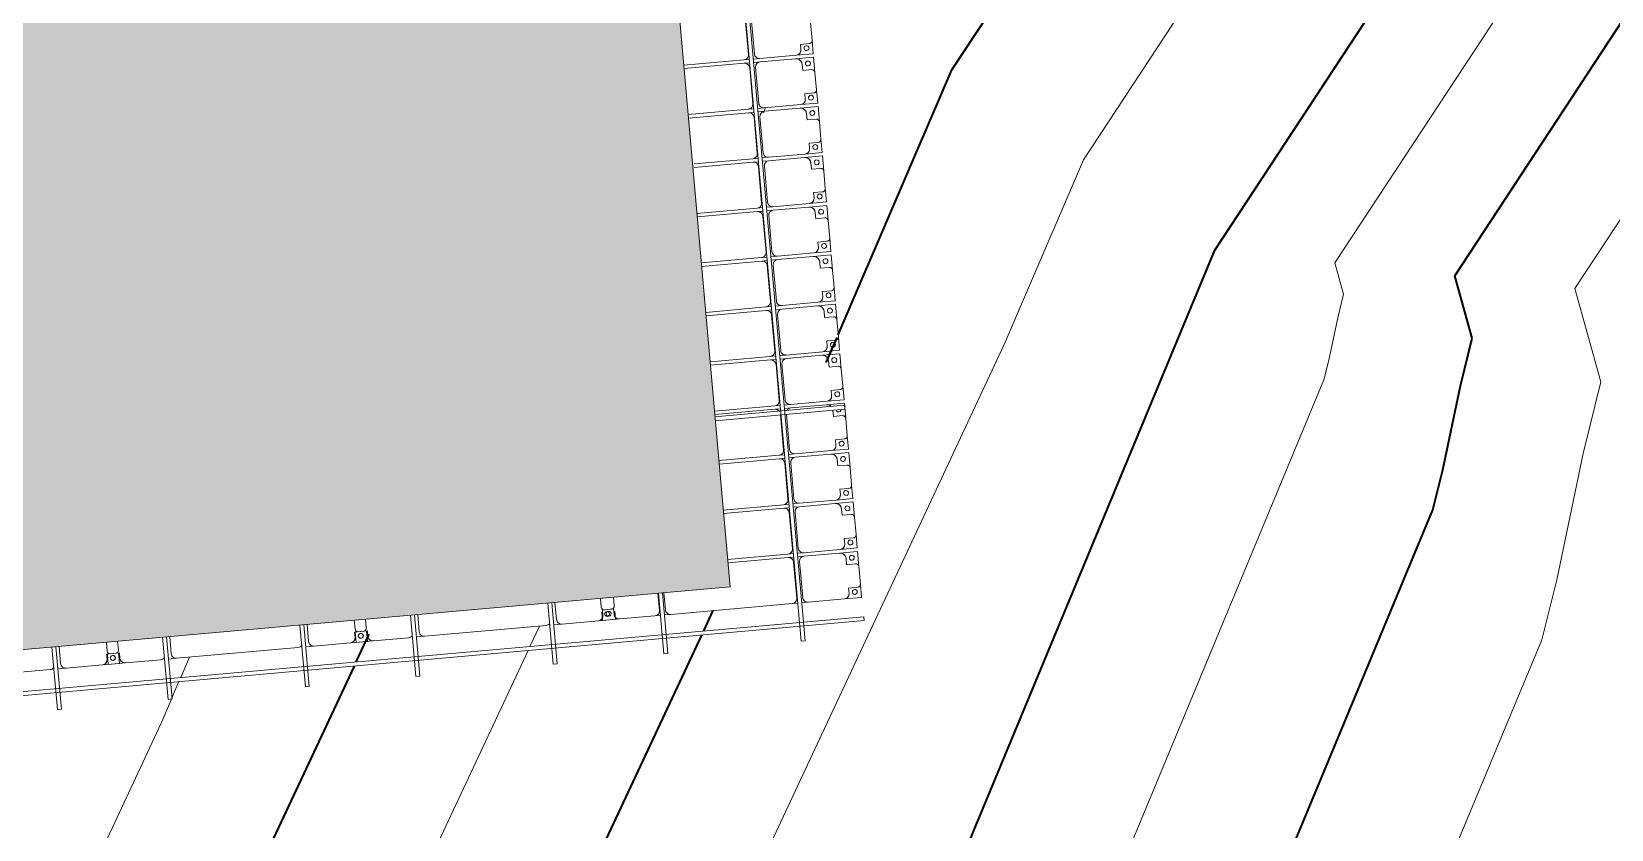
# Model space of a CAD drawing. Header units: millimetres. Extents: x -861324 to 439029, y -308065 to 694685.
# Drawn here: x -47413 to -31482, y -9162 to -1124 of the extents above; entities that cross this region are included whole.
import ezdxf

# ---------------------------------------------------------------- set-up
doc = ezdxf.new("R2010")
doc.units = ezdxf.units.MM
for name, color, linetype, lineweight in [('A-DETL-GENF', 92, 'Continuous', 9), ('A-DETL-THIN', 151, 'Continuous', 9), ('A-GENM', 13, 'Continuous', 9), ('C-TOPO-MAJR', 7, 'Continuous', 35), ('C-TOPO-MINR', 7, 'Continuous', 9), ('S-BEAM', 12, 'Continuous', 9)]:
    doc.layers.add(name, color=color, linetype=linetype, lineweight=lineweight)

# ---------------------------------------------------------------- blocks, each defined once
blk = doc.blocks.new('Dầm C52 - Dầm C52-V93-BỐ TRÍ BÈ PIN HỒ BẢN MÒNG')
at = {"layer": 'S-BEAM', "color": 7}
for p, q in [((-87623, -20), (-87623, 20)), ((-87623, 20), (-86992, 20)), ((-86992, -20), (-87623, -20))]:
    blk.add_line(p, q, dxfattribs=at)
blk = doc.blocks.new('Dầm C52 - Dầm C52-V94-BỐ TRÍ BÈ PIN HỒ BẢN MÒNG')
at = {"layer": 'S-BEAM', "color": 7}
for p, q in [((-87623, -20), (-87623, 20)), ((-87623, 20), (-86995, 20)), ((-86995, -20), (-87623, -20))]:
    blk.add_line(p, q, dxfattribs=at)
blk = doc.blocks.new('Dầm C52 - Dầm C52-V95-BỐ TRÍ BÈ PIN HỒ BẢN MÒNG')
at = {"layer": 'S-BEAM', "color": 7}
for p, q in [((-87623, -20), (-87623, 20)), ((-87623, 20), (-86999, 20)), ((-86999, -20), (-87623, -20))]:
    blk.add_line(p, q, dxfattribs=at)
blk = doc.blocks.new('Dầm C52 - Dầm C52-V96-BỐ TRÍ BÈ PIN HỒ BẢN MÒNG')
at = {"layer": 'S-BEAM', "color": 7}
for p, q in [((-87623, -20), (-87623, 20)), ((-87623, 20), (-87002, 20)), ((-87002, -20), (-87623, -20))]:
    blk.add_line(p, q, dxfattribs=at)
blk = doc.blocks.new('Dầm C52 - Dầm C52-V97-BỐ TRÍ BÈ PIN HỒ BẢN MÒNG')
at = {"layer": 'S-BEAM', "color": 7}
for p, q in [((-87623, -20), (-87623, 20)), ((-87623, 20), (-87006, 20)), ((-87006, -20), (-87623, -20))]:
    blk.add_line(p, q, dxfattribs=at)
blk = doc.blocks.new('Dầm C52 - Dầm C52-V98-BỐ TRÍ BÈ PIN HỒ BẢN MÒNG')
at = {"layer": 'S-BEAM', "color": 7}
for p, q in [((-87623, -20), (-87623, 20)), ((-87623, 20), (-87009, 20)), ((-87009, -20), (-87623, -20))]:
    blk.add_line(p, q, dxfattribs=at)
blk = doc.blocks.new('Dầm C52 - Dầm C52-V99-BỐ TRÍ BÈ PIN HỒ BẢN MÒNG')
at = {"layer": 'S-BEAM', "color": 7}
for p, q in [((-87623, -20), (-87623, 20)), ((-87623, 20), (-39013, 20)), ((-39013, -20), (-87623, -20))]:
    blk.add_line(p, q, dxfattribs=at)
blk = doc.blocks.new('Dải phao đi lại kèm đỡ invester - DẢI PHAO ĐI LẠI-17150-BỐ TRÍ BÈ PIN HỒ BẢN MÒNG')
at = {"layer": 'A-GENM', "color": 7}
for p, q in [((42088, 1312), (41912, 1312)), ((42118, 1190), (42118, 1282)), ((42382, 1282), (42382, 1190)), ((42588, 1312), (42412, 1312)), ((42618, 1190), (42618, 1282)), ((42882, 1282), (42882, 1190)), ((43088, 1312), (42912, 1312)), ((43118, 1190), (43118, 1282)), ((43382, 1282), (43382, 1190)), ((43588, 1312), (43412, 1312)), ((43618, 1190), (43618, 1282)), ((43882, 1282), (43882, 1190)), ((44088, 1312), (43912, 1312)), ((44118, 1190), (44118, 1282)), ((44382, 1282), (44382, 1190)), ((44588, 1312), (44412, 1312)), ((44618, 1190), (44618, 1282)), ((44882, 1282), (44882, 1190)), ((45088, 1312), (44912, 1312)), ((45118, 1190), (45118, 1282)), ((45382, 1282), (45382, 1190)), ((45588, 1312), (45412, 1312)), ((45618, 1190), (45618, 1282)), ((45882, 1282), (45882, 1190)), ((46088, 1312), (45912, 1312)), ((46118, 1190), (46118, 1282)), ((46382, 1282), (46382, 1190)), ((46588, 1312), (46412, 1312)), ((46618, 1190), (46618, 1282)), ((46882, 1282), (46882, 1190)), ((47088, 1312), (46912, 1312)), ((47118, 1190), (47118, 1282)), ((47382, 1282), (47382, 1190)), ((47588, 1312), (47412, 1312)), ((47618, 1190), (47618, 1282)), ((42173, 1190), (42118, 1190)), ((42223, 770), (42223, 1140)), ((42258, 1130), (42258, 770)), ((42382, 1190), (42318, 1190)), ((42673, 1190), (42618, 1190)), ((42723, 770), (42723, 1140)), ((42758, 1130), (42758, 770)), ((42882, 1190), (42818, 1190)), ((43173, 1190), (43118, 1190)), ((43223, 770), (43223, 1140)), ((43258, 1130), (43258, 770)), ((43382, 1190), (43318, 1190)), ((43673, 1190), (43618, 1190)), ((43723, 770), (43723, 1140)), ((43758, 1130), (43758, 770)), ((43882, 1190), (43818, 1190)), ((44173, 1190), (44118, 1190)), ((44223, 770), (44223, 1140)), ((44258, 1130), (44258, 770)), ((44382, 1190), (44318, 1190)), ((44673, 1190), (44618, 1190)), ((44723, 770), (44723, 1140)), ((44758, 1130), (44758, 770)), ((44882, 1190), (44818, 1190)), ((45173, 1190), (45118, 1190)), ((45223, 770), (45223, 1140)), ((45258, 1130), (45258, 770)), ((45382, 1190), (45318, 1190)), ((45673, 1190), (45618, 1190)), ((45723, 770), (45723, 1140)), ((45758, 1130), (45758, 770)), ((45882, 1190), (45819, 1190)), ((46173, 1190), (46118, 1190)), ((46223, 770), (46223, 1140)), ((46258, 1130), (46258, 770)), ((46382, 1190), (46318, 1190)), ((46673, 1190), (46618, 1190)), ((46723, 770), (46723, 1140)), ((46758, 1130), (46758, 770)), ((46882, 1190), (46818, 1190)), ((47173, 1190), (47118, 1190)), ((47223, 770), (47223, 1140)), ((47258, 1130), (47258, 770)), ((47382, 1190), (47318, 1190)), ((47673, 1190), (47618, 1190)), ((47723, 770), (47723, 1140)), ((41808, 720), (42173, 720)), ((42173, 660), (41808, 660)), ((42223, 770), (42223, 705)), ((42223, 665), (42223, 610)), ((42258, 705), (42258, 770)), ((42258, 610), (42258, 665)), ((42308, 720), (42673, 720)), ((42673, 660), (42308, 660)), ((42723, 770), (42723, 705)), ((42723, 665), (42723, 610)), ((42758, 705), (42758, 770)), ((42758, 610), (42758, 665)), ((42808, 720), (43173, 720)), ((43173, 660), (42808, 660)), ((43223, 770), (43223, 705)), ((43223, 665), (43223, 610)), ((43258, 705), (43258, 770)), ((43258, 610), (43258, 665)), ((43308, 720), (43673, 720)), ((43673, 660), (43308, 660)), ((43723, 770), (43723, 705)), ((43723, 665), (43723, 610)), ((43758, 705), (43758, 770)), ((43758, 610), (43758, 665)), ((43808, 720), (44173, 720)), ((44173, 660), (43808, 660)), ((44223, 770), (44223, 705)), ((44223, 665), (44223, 610)), ((44258, 705), (44258, 770)), ((44258, 610), (44258, 665)), ((44308, 720), (44673, 720)), ((44673, 660), (44308, 660)), ((44723, 770), (44723, 705)), ((44723, 665), (44723, 610)), ((44758, 705), (44758, 770)), ((44758, 610), (44758, 665)), ((44808, 720), (45173, 720)), ((45173, 660), (44808, 660)), ((45223, 770), (45223, 705)), ((45223, 665), (45223, 610)), ((45258, 705), (45258, 770)), ((45258, 610), (45258, 665)), ((45308, 720), (45673, 720)), ((45673, 660), (45308, 660)), ((45723, 770), (45723, 705)), ((45723, 665), (45723, 610)), ((45758, 705), (45758, 770)), ((45758, 610), (45758, 665)), ((45819, 720), (46173, 720)), ((46173, 660), (45819, 660)), ((46223, 770), (46223, 705)), ((46223, 665), (46223, 610)), ((46258, 705), (46258, 770)), ((46258, 610), (46258, 665)), ((46308, 720), (46673, 720)), ((46673, 660), (46308, 660)), ((46723, 770), (46723, 705)), ((46723, 665), (46723, 610)), ((46758, 705), (46758, 770)), ((46758, 610), (46758, 665)), ((46808, 720), (47173, 720)), ((47173, 660), (46808, 660)), ((47223, 770), (47223, 705)), ((47223, 665), (47223, 610)), ((47258, 705), (47258, 770)), ((47258, 610), (47258, 665)), ((47308, 720), (47673, 720)), ((47673, 660), (47308, 660)), ((47723, 770), (47723, 705)), ((47723, 665), (47723, 610)), ((42223, 0), (42223, 610)), ((42258, 610), (42258, 0)), ((42723, 0), (42723, 610)), ((42758, 610), (42758, 0)), ((43223, 18), (43223, 610)), ((43258, 610), (43258, 15)), ((43723, 0), (43723, 610)), ((43758, 610), (43758, 0)), ((44223, 0), (44223, 610)), ((44258, 610), (44258, 0)), ((44723, 0), (44723, 610)), ((44758, 610), (44758, 0)), ((45223, 0), (45223, 610)), ((45258, 610), (45258, 0)), ((45723, 0), (45723, 610)), ((45758, 610), (45758, 0)), ((46223, 0), (46223, 610)), ((46258, 610), (46258, 0)), ((46723, 0), (46723, 610)), ((46758, 610), (46758, 0)), ((47223, 0), (47223, 610)), ((47258, 610), (47258, 0)), ((47723, -620), (47723, 610)), ((47723, -620), (47723, -685)), ((47500, -670), (47673, -670)), ((47673, -730), (47500, -730)), ((47723, -725), (47723, -780)), ((47723, -1140), (47723, -780)), ((47618, -1282), (47618, -1190)), ((47618, -1190), (47673, -1190)), ((47500, -1312), (47588, -1312))]:
    blk.add_line(p, q, dxfattribs=at)
at = {"layer": 'A-GENM', "color": 9}
for p, q in [((42088, 1312), (42223, 1312)), ((42223, 1312), (42088, 1312)), ((42118, 1282), (42118, 1190)), ((42118, 1190), (42118, 1282)), ((42118, 1282), (42118, 1190)), ((42223, 1312), (42223, 1140)), ((42223, 1140), (42223, 1312)), ((42258, 1312), (42412, 1312)), ((42258, 1130), (42258, 1312)), ((42258, 1312), (42258, 1130)), ((42412, 1312), (42258, 1312)), ((42382, 1190), (42382, 1282)), ((42382, 1282), (42382, 1190)), ((42382, 1190), (42382, 1282)), ((42588, 1312), (42723, 1312)), ((42723, 1312), (42588, 1312)), ((42618, 1282), (42618, 1190)), ((42618, 1190), (42618, 1282)), ((42618, 1282), (42618, 1190)), ((42723, 1312), (42723, 1140)), ((42723, 1140), (42723, 1312)), ((42758, 1312), (42912, 1312)), ((42758, 1130), (42758, 1312)), ((42758, 1312), (42758, 1130)), ((42912, 1312), (42758, 1312)), ((42882, 1190), (42882, 1282)), ((42882, 1282), (42882, 1190)), ((42882, 1190), (42882, 1282)), ((43088, 1312), (43223, 1312)), ((43223, 1312), (43088, 1312)), ((43118, 1282), (43118, 1190)), ((43118, 1190), (43118, 1282)), ((43118, 1282), (43118, 1190)), ((43223, 1312), (43223, 1140)), ((43223, 1140), (43223, 1312)), ((43258, 1312), (43412, 1312)), ((43258, 1130), (43258, 1312)), ((43258, 1312), (43258, 1130)), ((43412, 1312), (43258, 1312)), ((43382, 1190), (43382, 1282)), ((43382, 1282), (43382, 1190)), ((43382, 1190), (43382, 1282)), ((43588, 1312), (43723, 1312)), ((43723, 1312), (43588, 1312)), ((43618, 1282), (43618, 1190)), ((43618, 1190), (43618, 1282)), ((43618, 1282), (43618, 1190)), ((43723, 1312), (43723, 1140)), ((43723, 1140), (43723, 1312)), ((43758, 1312), (43912, 1312)), ((43758, 1130), (43758, 1312)), ((43758, 1312), (43758, 1130)), ((43912, 1312), (43758, 1312)), ((43882, 1190), (43882, 1282)), ((43882, 1282), (43882, 1190)), ((43882, 1190), (43882, 1282)), ((44088, 1312), (44223, 1312)), ((44223, 1312), (44088, 1312)), ((44118, 1282), (44118, 1190)), ((44118, 1190), (44118, 1282)), ((44118, 1282), (44118, 1190)), ((44223, 1312), (44223, 1140)), ((44223, 1140), (44223, 1312)), ((44258, 1312), (44412, 1312)), ((44258, 1130), (44258, 1312)), ((44258, 1312), (44258, 1130)), ((44412, 1312), (44258, 1312)), ((44382, 1190), (44382, 1282)), ((44382, 1282), (44382, 1190)), ((44382, 1190), (44382, 1282)), ((44588, 1312), (44723, 1312)), ((44723, 1312), (44588, 1312)), ((44618, 1282), (44618, 1190)), ((44618, 1190), (44618, 1282)), ((44618, 1282), (44618, 1190)), ((44723, 1312), (44723, 1140)), ((44723, 1140), (44723, 1312)), ((44758, 1312), (44912, 1312)), ((44758, 1130), (44758, 1312)), ((44758, 1312), (44758, 1130)), ((44912, 1312), (44758, 1312)), ((44882, 1190), (44882, 1282)), ((44882, 1282), (44882, 1190)), ((44882, 1190), (44882, 1282)), ((45088, 1312), (45223, 1312)), ((45223, 1312), (45088, 1312)), ((45118, 1282), (45118, 1190)), ((45118, 1190), (45118, 1282)), ((45118, 1282), (45118, 1190)), ((45223, 1312), (45223, 1140)), ((45223, 1140), (45223, 1312)), ((45258, 1312), (45412, 1312)), ((45258, 1130), (45258, 1312)), ((45258, 1312), (45258, 1130)), ((45412, 1312), (45258, 1312)), ((45382, 1190), (45382, 1282)), ((45382, 1282), (45382, 1190)), ((45382, 1190), (45382, 1282)), ((45588, 1312), (45723, 1312)), ((45723, 1312), (45588, 1312)), ((45618, 1282), (45618, 1190)), ((45618, 1190), (45618, 1282)), ((45618, 1282), (45618, 1190)), ((45723, 1312), (45723, 1140)), ((45723, 1140), (45723, 1312)), ((45758, 1312), (45912, 1312)), ((45758, 1130), (45758, 1312)), ((45758, 1312), (45758, 1130)), ((45912, 1312), (45758, 1312)), ((45882, 1190), (45882, 1282)), ((45882, 1282), (45882, 1190)), ((45882, 1190), (45882, 1282)), ((46088, 1312), (46223, 1312)), ((46223, 1312), (46088, 1312)), ((46118, 1282), (46118, 1190)), ((46118, 1190), (46118, 1282)), ((46118, 1282), (46118, 1190)), ((46223, 1312), (46223, 1140)), ((46223, 1140), (46223, 1312)), ((46258, 1312), (46412, 1312)), ((46258, 1130), (46258, 1312)), ((46258, 1312), (46258, 1130)), ((46412, 1312), (46258, 1312)), ((46382, 1190), (46382, 1282)), ((46382, 1282), (46382, 1190)), ((46382, 1190), (46382, 1282)), ((46588, 1312), (46723, 1312)), ((46723, 1312), (46588, 1312)), ((46618, 1282), (46618, 1190)), ((46618, 1190), (46618, 1282)), ((46618, 1282), (46618, 1190)), ((46723, 1312), (46723, 1140)), ((46723, 1140), (46723, 1312)), ((46758, 1312), (46912, 1312)), ((46758, 1130), (46758, 1312)), ((46758, 1312), (46758, 1130)), ((46912, 1312), (46758, 1312)), ((46882, 1190), (46882, 1282)), ((46882, 1282), (46882, 1190)), ((46882, 1190), (46882, 1282)), ((47088, 1312), (47223, 1312)), ((47223, 1312), (47088, 1312)), ((47118, 1282), (47118, 1190)), ((47118, 1190), (47118, 1282)), ((47118, 1282), (47118, 1190)), ((47223, 1312), (47223, 1140)), ((47223, 1140), (47223, 1312)), ((47258, 1312), (47412, 1312)), ((47258, 1130), (47258, 1312)), ((47258, 1312), (47258, 1130)), ((47412, 1312), (47258, 1312)), ((47382, 1190), (47382, 1282)), ((47382, 1282), (47382, 1190)), ((47382, 1190), (47382, 1282)), ((47588, 1312), (47723, 1312)), ((47723, 1312), (47588, 1312)), ((47618, 1282), (47618, 1190)), ((47618, 1190), (47618, 1282)), ((47618, 1282), (47618, 1190)), ((47723, 1312), (47723, 1140)), ((47723, 1140), (47723, 1312)), ((42118, 1190), (42173, 1190)), ((42173, 1190), (42118, 1190)), ((42118, 1190), (42173, 1190)), ((42318, 1190), (42382, 1190)), ((42382, 1190), (42318, 1190)), ((42318, 1190), (42382, 1190)), ((42618, 1190), (42673, 1190)), ((42673, 1190), (42618, 1190)), ((42618, 1190), (42673, 1190)), ((42818, 1190), (42882, 1190)), ((42882, 1190), (42818, 1190)), ((42818, 1190), (42882, 1190)), ((43118, 1190), (43173, 1190)), ((43173, 1190), (43118, 1190)), ((43118, 1190), (43173, 1190)), ((43318, 1190), (43382, 1190)), ((43382, 1190), (43318, 1190)), ((43318, 1190), (43382, 1190)), ((43618, 1190), (43673, 1190)), ((43673, 1190), (43618, 1190)), ((43618, 1190), (43673, 1190)), ((43818, 1190), (43882, 1190)), ((43882, 1190), (43818, 1190)), ((43818, 1190), (43882, 1190)), ((44118, 1190), (44173, 1190)), ((44173, 1190), (44118, 1190)), ((44118, 1190), (44173, 1190)), ((44318, 1190), (44382, 1190)), ((44382, 1190), (44318, 1190)), ((44318, 1190), (44382, 1190)), ((44618, 1190), (44673, 1190)), ((44673, 1190), (44618, 1190)), ((44618, 1190), (44673, 1190)), ((44818, 1190), (44882, 1190)), ((44882, 1190), (44818, 1190)), ((44818, 1190), (44882, 1190)), ((45118, 1190), (45173, 1190)), ((45173, 1190), (45118, 1190)), ((45118, 1190), (45173, 1190)), ((45318, 1190), (45382, 1190)), ((45382, 1190), (45318, 1190)), ((45318, 1190), (45382, 1190)), ((45618, 1190), (45673, 1190)), ((45673, 1190), (45618, 1190)), ((45618, 1190), (45673, 1190)), ((45819, 1190), (45882, 1190)), ((45882, 1190), (45819, 1190)), ((45819, 1190), (45882, 1190)), ((46118, 1190), (46173, 1190)), ((46173, 1190), (46118, 1190)), ((46118, 1190), (46173, 1190)), ((46318, 1190), (46382, 1190)), ((46382, 1190), (46318, 1190)), ((46318, 1190), (46382, 1190)), ((46618, 1190), (46673, 1190)), ((46673, 1190), (46618, 1190)), ((46618, 1190), (46673, 1190)), ((46818, 1190), (46882, 1190)), ((46882, 1190), (46818, 1190)), ((46818, 1190), (46882, 1190)), ((47118, 1190), (47173, 1190)), ((47173, 1190), (47118, 1190)), ((47118, 1190), (47173, 1190)), ((47318, 1190), (47382, 1190)), ((47382, 1190), (47318, 1190)), ((47318, 1190), (47382, 1190)), ((47618, 1190), (47673, 1190)), ((47673, 1190), (47618, 1190)), ((47618, 1190), (47673, 1190)), ((42223, 770), (42223, 705)), ((42223, 665), (42223, 610)), ((42258, 705), (42258, 770)), ((42258, 610), (42258, 665)), ((42723, 770), (42723, 705)), ((42723, 665), (42723, 610)), ((42758, 705), (42758, 770)), ((42758, 610), (42758, 665)), ((43223, 770), (43223, 705)), ((43223, 665), (43223, 610)), ((43258, 705), (43258, 770)), ((43258, 610), (43258, 665)), ((43723, 770), (43723, 705)), ((43723, 665), (43723, 610)), ((43758, 705), (43758, 770)), ((43758, 610), (43758, 665)), ((44223, 770), (44223, 705)), ((44223, 665), (44223, 610)), ((44258, 705), (44258, 770)), ((44258, 610), (44258, 665)), ((44723, 770), (44723, 705)), ((44723, 665), (44723, 610)), ((44758, 705), (44758, 770)), ((44758, 610), (44758, 665)), ((45223, 770), (45223, 705)), ((45223, 665), (45223, 610)), ((45258, 705), (45258, 770)), ((45258, 610), (45258, 665)), ((45723, 770), (45723, 705)), ((45723, 665), (45723, 610)), ((45758, 705), (45758, 770)), ((45758, 610), (45758, 665)), ((46223, 770), (46223, 705)), ((46223, 665), (46223, 610)), ((46258, 705), (46258, 770)), ((46258, 610), (46258, 665)), ((46723, 770), (46723, 705)), ((46723, 665), (46723, 610)), ((46758, 705), (46758, 770)), ((46758, 610), (46758, 665)), ((47223, 770), (47223, 705)), ((47223, 665), (47223, 610)), ((47258, 705), (47258, 770)), ((47258, 610), (47258, 665)), ((47723, 770), (47723, 705)), ((47723, 665), (47723, 610)), ((47723, -620), (47723, -685)), ((47723, -725), (47723, -780)), ((47673, -1190), (47618, -1190)), ((47618, -1190), (47618, -1282)), ((47618, -1282), (47618, -1190)), ((47618, -1190), (47618, -1282)), ((47618, -1190), (47673, -1190)), ((47673, -1190), (47618, -1190)), ((47723, -1140), (47723, -1312)), ((47723, -1312), (47723, -1140)), ((47723, -1312), (47640, -1312)), ((47640, -1312), (47723, -1312))]:
    blk.add_line(p, q, dxfattribs=at)
at = {"layer": 'A-GENM', "color": 7}
for centre, radius, start, end in [((42088, 1282), 30, 360, 90), ((42412, 1282), 30, 90, 180), ((42588, 1282), 30, 360, 90), ((42912, 1282), 30, 90, 180), ((43088, 1282), 30, 360, 90), ((43412, 1282), 30, 90, 180), ((43588, 1282), 30, 360, 90), ((43912, 1282), 30, 90, 180), ((44088, 1282), 30, 360, 90), ((44412, 1282), 30, 90, 180), ((44588, 1282), 30, 360, 90), ((44912, 1282), 30, 90, 180), ((45088, 1282), 30, 360, 90), ((45412, 1282), 30, 90, 180), ((45588, 1282), 30, 360, 90), ((45912, 1282), 30, 90, 180), ((46088, 1282), 30, 360, 90), ((46412, 1282), 30, 90, 180), ((46588, 1282), 30, 360, 90), ((46912, 1282), 30, 90, 180), ((47088, 1282), 30, 360, 90), ((47412, 1282), 30, 90, 180), ((47588, 1282), 30, 360, 90), ((42173, 1140), 50, 0, 90), ((42318, 1130), 60, 90, 180), ((42673, 1140), 50, 0, 90), ((42818, 1130), 60, 90, 180), ((43173, 1140), 50, 0, 90), ((43318, 1130), 60, 90, 180), ((43673, 1140), 50, 0, 90), ((43818, 1130), 60, 90, 180), ((44173, 1140), 50, 0, 90), ((44318, 1130), 60, 90, 180), ((44673, 1140), 50, 0, 90), ((44818, 1130), 60, 90, 180), ((45173, 1140), 50, 0, 90), ((45318, 1130), 60, 90, 180), ((45673, 1140), 50, 0, 90), ((45818, 1130), 60, 129.9287, 180), ((46173, 1140), 50, 0, 90), ((46318, 1130), 60, 90, 180), ((46673, 1140), 50, 0, 90), ((46818, 1130), 60, 90, 180), ((47173, 1140), 50, 0, 90), ((47318, 1130), 60, 90, 180), ((47673, 1140), 50, 0, 90), ((42173, 770), 50, 270, 0), ((42173, 610), 50, 360, 90), ((42308, 770), 50, 180, 270), ((42308, 610), 50, 90, 180), ((42673, 770), 50, 270, 0), ((42673, 610), 50, 360, 90), ((42808, 770), 50, 180, 270), ((42808, 610), 50, 90, 180), ((43173, 770), 50, 270, 0), ((43173, 610), 50, 360, 90), ((43308, 770), 50, 180, 270), ((43308, 610), 50, 90, 180), ((43673, 770), 50, 270, 0), ((43673, 610), 50, 360, 90), ((43808, 770), 50, 180, 270), ((43808, 610), 50, 90, 180), ((44173, 770), 50, 270, 0), ((44173, 610), 50, 360, 90), ((44308, 770), 50, 180, 270), ((44308, 610), 50, 90, 180), ((44673, 770), 50, 270, 0), ((44673, 610), 50, 360, 90), ((44808, 770), 50, 180, 270), ((44808, 610), 50, 90, 180), ((45173, 770), 50, 270, 0), ((45173, 610), 50, 360, 90), ((45308, 770), 50, 180, 270), ((45308, 610), 50, 90, 180), ((45673, 770), 50, 270, 0), ((45673, 610), 50, 360, 90), ((45808, 770), 50, 180, 240), ((45808, 610), 50, 120, 180), ((46173, 770), 50, 270, 0), ((46173, 610), 50, 360, 90), ((46308, 770), 50, 180, 270), ((46308, 610), 50, 90, 180), ((46673, 770), 50, 270, 0), ((46673, 610), 50, 360, 90), ((46808, 770), 50, 180, 270), ((46808, 610), 50, 90, 180), ((47173, 770), 50, 270, 0), ((47173, 610), 50, 360, 90), ((47308, 770), 50, 180, 270), ((47308, 610), 50, 90, 180), ((47673, 770), 50, 270, 0), ((47673, 610), 50, 360, 90), ((47673, -620), 50, 270, 0), ((47673, -780), 50, 360, 90), ((47673, -1140), 50, 270, 360), ((47588, -1282), 30, 270, 0)]:
    blk.add_arc(centre, radius, start, end, dxfattribs=at)
at = {"layer": 'A-GENM', "color": 9}
for centre, radius, start, end in [((42088, 1282), 30, 360, 60), ((42088, 1282), 30, 360, 60), ((42088, 1282), 30, 360, 60), ((42412, 1282), 30, 120, 180), ((42412, 1282), 30, 120, 180), ((42412, 1282), 30, 120, 180), ((42588, 1282), 30, 360, 60), ((42588, 1282), 30, 360, 60), ((42588, 1282), 30, 360, 60), ((42912, 1282), 30, 120, 180), ((42912, 1282), 30, 120, 180), ((42912, 1282), 30, 120, 180), ((43088, 1282), 30, 360, 60), ((43088, 1282), 30, 360, 60), ((43088, 1282), 30, 360, 60), ((43412, 1282), 30, 120, 180), ((43412, 1282), 30, 120, 180), ((43412, 1282), 30, 120, 180), ((43588, 1282), 30, 360, 60), ((43588, 1282), 30, 360, 60), ((43588, 1282), 30, 360, 60), ((43912, 1282), 30, 120, 180), ((43912, 1282), 30, 120, 180), ((43912, 1282), 30, 120, 180), ((44088, 1282), 30, 360, 60), ((44088, 1282), 30, 360, 60), ((44088, 1282), 30, 360, 60), ((44412, 1282), 30, 120, 180), ((44412, 1282), 30, 120, 180), ((44412, 1282), 30, 120, 180), ((44588, 1282), 30, 360, 60), ((44588, 1282), 30, 360, 60), ((44588, 1282), 30, 360, 60), ((44912, 1282), 30, 120, 180), ((44912, 1282), 30, 120, 180), ((44912, 1282), 30, 120, 180), ((45088, 1282), 30, 360, 60), ((45088, 1282), 30, 360, 60), ((45088, 1282), 30, 360, 60), ((45412, 1282), 30, 120, 180), ((45412, 1282), 30, 120, 180), ((45412, 1282), 30, 120, 180), ((45588, 1282), 30, 360, 60), ((45588, 1282), 30, 360, 60), ((45588, 1282), 30, 360, 60), ((45912, 1282), 30, 120, 180), ((45912, 1282), 30, 120, 180), ((45912, 1282), 30, 120, 180), ((46088, 1282), 30, 360, 60), ((46088, 1282), 30, 360, 60), ((46088, 1282), 30, 360, 60), ((46412, 1282), 30, 120, 180), ((46412, 1282), 30, 120, 180), ((46412, 1282), 30, 120, 180), ((46588, 1282), 30, 360, 60), ((46588, 1282), 30, 360, 60), ((46588, 1282), 30, 360, 60), ((46912, 1282), 30, 120, 180), ((46912, 1282), 30, 120, 180), ((46912, 1282), 30, 120, 180), ((47088, 1282), 30, 360, 60), ((47088, 1282), 30, 360, 60), ((47088, 1282), 30, 360, 60), ((47412, 1282), 30, 120, 180), ((47412, 1282), 30, 120, 180), ((47412, 1282), 30, 120, 180), ((47588, 1282), 30, 360, 60), ((47588, 1282), 30, 360, 60), ((47588, 1282), 30, 360, 60), ((42162, 1249), 25, 90, 270), ((42162, 1249), 25, 90, 270), ((42162, 1249), 25, 270, 90), ((42162, 1249), 25, 270, 90), ((42173, 1140), 50, 15, 90), ((42173, 1140), 50, 15, 90), ((42173, 1140), 50, 15, 90), ((42318, 1130), 60, 90, 165), ((42318, 1130), 60, 90, 165), ((42318, 1130), 60, 90, 165), ((42317, 1249), 25, 90, 270), ((42317, 1249), 25, 90, 270), ((42317, 1249), 25, 270, 90), ((42317, 1249), 25, 270, 90), ((42662, 1249), 25, 90, 270), ((42662, 1249), 25, 90, 270), ((42662, 1249), 25, 270, 90), ((42662, 1249), 25, 270, 90), ((42673, 1140), 50, 15, 90), ((42673, 1140), 50, 15, 90), ((42673, 1140), 50, 15, 90), ((42818, 1130), 60, 90, 165), ((42818, 1130), 60, 90, 165), ((42818, 1130), 60, 90, 165), ((42817, 1249), 25, 90, 270), ((42817, 1249), 25, 90, 270), ((42817, 1249), 25, 270, 90), ((42817, 1249), 25, 270, 90), ((43162, 1249), 25, 90, 270), ((43162, 1249), 25, 90, 270), ((43162, 1249), 25, 270, 90), ((43162, 1249), 25, 270, 90), ((43173, 1140), 50, 15, 90), ((43173, 1140), 50, 15, 90), ((43173, 1140), 50, 15, 90), ((43318, 1130), 60, 90, 165), ((43318, 1130), 60, 90, 165), ((43318, 1130), 60, 90, 165), ((43317, 1249), 25, 90, 270), ((43317, 1249), 25, 90, 270), ((43317, 1249), 25, 270, 90), ((43317, 1249), 25, 270, 90), ((43662, 1249), 25, 90, 270), ((43662, 1249), 25, 90, 270), ((43662, 1249), 25, 270, 90), ((43662, 1249), 25, 270, 90), ((43673, 1140), 50, 15, 90), ((43673, 1140), 50, 15, 90), ((43673, 1140), 50, 15, 90), ((43818, 1130), 60, 90, 165), ((43818, 1130), 60, 90, 165), ((43818, 1130), 60, 90, 165), ((43817, 1249), 25, 90, 270), ((43817, 1249), 25, 90, 270), ((43817, 1249), 25, 270, 90), ((43817, 1249), 25, 270, 90), ((44162, 1249), 25, 90, 270), ((44162, 1249), 25, 90, 270), ((44162, 1249), 25, 270, 90), ((44162, 1249), 25, 270, 90), ((44173, 1140), 50, 15, 90), ((44173, 1140), 50, 15, 90), ((44173, 1140), 50, 15, 90), ((44318, 1130), 60, 90, 165), ((44318, 1130), 60, 90, 165), ((44318, 1130), 60, 90, 165), ((44317, 1249), 25, 90, 270), ((44317, 1249), 25, 90, 270), ((44317, 1249), 25, 270, 90), ((44317, 1249), 25, 270, 90), ((44662, 1249), 25, 90, 270), ((44662, 1249), 25, 90, 270), ((44662, 1249), 25, 270, 90), ((44662, 1249), 25, 270, 90), ((44673, 1140), 50, 15, 90), ((44673, 1140), 50, 15, 90), ((44673, 1140), 50, 15, 90), ((44818, 1130), 60, 90, 165), ((44818, 1130), 60, 90, 165), ((44818, 1130), 60, 90, 165), ((44817, 1249), 25, 90, 270), ((44817, 1249), 25, 90, 270), ((44817, 1249), 25, 270, 90), ((44817, 1249), 25, 270, 90), ((45162, 1249), 25, 90, 270), ((45162, 1249), 25, 90, 270), ((45162, 1249), 25, 270, 90), ((45162, 1249), 25, 270, 90), ((45173, 1140), 50, 15, 90), ((45173, 1140), 50, 15, 90), ((45173, 1140), 50, 15, 90), ((45318, 1130), 60, 90, 165), ((45318, 1130), 60, 90, 165), ((45318, 1130), 60, 90, 165), ((45317, 1249), 25, 90, 270), ((45317, 1249), 25, 90, 270), ((45317, 1249), 25, 270, 90), ((45317, 1249), 25, 270, 90), ((45662, 1249), 25, 90, 270), ((45662, 1249), 25, 90, 270), ((45662, 1249), 25, 270, 90), ((45662, 1249), 25, 270, 90), ((45673, 1140), 50, 15, 90), ((45673, 1140), 50, 15, 90), ((45673, 1140), 50, 15, 90), ((45818, 1130), 60, 129.9287, 165), ((45818, 1130), 60, 129.9287, 165), ((45818, 1130), 60, 129.9287, 165), ((45817, 1249), 25, 270, 90), ((45817, 1249), 25, 270, 90), ((46162, 1249), 25, 90, 270), ((46162, 1249), 25, 90, 270), ((46162, 1249), 25, 270, 90), ((46162, 1249), 25, 270, 90), ((46173, 1140), 50, 15, 90), ((46173, 1140), 50, 15, 90), ((46173, 1140), 50, 15, 90), ((46318, 1130), 60, 90, 165), ((46318, 1130), 60, 90, 165), ((46318, 1130), 60, 90, 165), ((46317, 1249), 25, 90, 270), ((46317, 1249), 25, 90, 270), ((46317, 1249), 25, 270, 90), ((46317, 1249), 25, 270, 90), ((46662, 1249), 25, 90, 270), ((46662, 1249), 25, 90, 270), ((46662, 1249), 25, 270, 90), ((46662, 1249), 25, 270, 90), ((46673, 1140), 50, 15, 90), ((46673, 1140), 50, 15, 90), ((46673, 1140), 50, 15, 90), ((46818, 1130), 60, 90, 165), ((46818, 1130), 60, 90, 165), ((46818, 1130), 60, 90, 165), ((46817, 1249), 25, 90, 270), ((46817, 1249), 25, 90, 270), ((46817, 1249), 25, 270, 90), ((46817, 1249), 25, 270, 90), ((47162, 1249), 25, 90, 270), ((47162, 1249), 25, 90, 270), ((47162, 1249), 25, 270, 90), ((47162, 1249), 25, 270, 90), ((47173, 1140), 50, 15, 90), ((47173, 1140), 50, 15, 90), ((47173, 1140), 50, 15, 90), ((47318, 1130), 60, 90, 165), ((47318, 1130), 60, 90, 165), ((47318, 1130), 60, 90, 165), ((47317, 1249), 25, 90, 270), ((47317, 1249), 25, 90, 270), ((47317, 1249), 25, 270, 90), ((47317, 1249), 25, 270, 90), ((47662, 1249), 25, 90, 270), ((47662, 1249), 25, 90, 270), ((47662, 1249), 25, 270, 90), ((47662, 1249), 25, 270, 90), ((47673, 1140), 50, 15, 90), ((47673, 1140), 50, 15, 90), ((47673, 1140), 50, 15, 90), ((47662, -1259), 25, 90, 270), ((47662, -1259), 25, 90, 270), ((47662, -1259), 25, 270, 90), ((47662, -1259), 25, 270, 90), ((47673, -1140), 50, 270, 345), ((47673, -1140), 50, 270, 345), ((47673, -1140), 50, 270, 345)]:
    blk.add_arc(centre, radius, start, end, dxfattribs=at)
blk = doc.blocks.new('Dai phao do pin - DẢI PHAO ĐỠ PIN-15891-BỐ TRÍ BÈ PIN HỒ BẢN MÒNG')
at = {"layer": 'A-GENM', "color": 7}
for p, q in [((28330, 0), (28330, -173)), ((28808, 0), (28808, -88)), ((29450, 0), (29450, -173)), ((30840, 0), (30840, -173)), ((31318, 0), (31318, -88)), ((31432, -88), (31432, 0)), ((31960, 0), (31960, -173)), ((33350, 0), (33350, -173)), ((33942, -88), (33942, 0)), ((28800, -173), (28800, -118)), ((28800, -118), (28892, -118)), ((28838, -118), (28930, -118)), ((28922, -88), (28922, 0)), ((28930, -118), (28930, -173)), ((31310, -173), (31310, -118)), ((31310, -118), (31402, -118)), ((31348, -118), (31440, -118)), ((31440, -118), (31440, -173)), ((33820, -173), (33820, -118)), ((33820, -118), (33912, -118)), ((26990, -223), (28220, -223)), ((28380, -223), (28297, -223)), ((28380, -223), (28750, -223)), ((28980, -223), (29340, -223)), ((29500, -223), (29417, -223)), ((29500, -223), (30730, -223)), ((30890, -223), (30807, -223)), ((30890, -223), (31260, -223)), ((31490, -223), (31850, -223)), ((32010, -223), (31935, -223)), ((32010, -223), (33240, -223)), ((33400, -223), (33317, -223)), ((33400, -223), (33770, -223))]:
    blk.add_line(p, q, dxfattribs=at)
at = {"layer": 'A-GENM', "color": 9}
for p, q in [((28892, -118), (28800, -118)), ((28800, -118), (28800, -173)), ((28800, -173), (28800, -118)), ((28800, -118), (28800, -173)), ((28800, -118), (28892, -118)), ((28892, -118), (28800, -118)), ((28808, -223), (28808, -116)), ((28808, -116), (28808, -223)), ((28930, -118), (28838, -118)), ((28838, -118), (28930, -118)), ((28930, -118), (28838, -118)), ((28922, -116), (28922, -223)), ((28922, -223), (28922, -116)), ((28930, -173), (28930, -118)), ((28930, -118), (28930, -173)), ((28930, -173), (28930, -118)), ((31402, -118), (31310, -118)), ((31310, -118), (31310, -173)), ((31310, -173), (31310, -118)), ((31310, -118), (31310, -173)), ((31310, -118), (31402, -118)), ((31402, -118), (31310, -118)), ((31318, -223), (31318, -116)), ((31318, -116), (31318, -223)), ((31440, -118), (31348, -118)), ((31348, -118), (31440, -118)), ((31440, -118), (31348, -118)), ((31432, -116), (31432, -223)), ((31432, -223), (31432, -116)), ((31440, -173), (31440, -118)), ((31440, -118), (31440, -173)), ((31440, -173), (31440, -118)), ((33912, -118), (33820, -118)), ((33820, -118), (33820, -173)), ((33820, -173), (33820, -118)), ((33820, -118), (33820, -173)), ((33820, -118), (33912, -118)), ((33912, -118), (33820, -118)), ((33942, -140), (33942, -223)), ((33942, -223), (33942, -140)), ((28380, -223), (28297, -223)), ((28922, -223), (28750, -223)), ((28750, -223), (28922, -223)), ((28980, -223), (28808, -223)), ((28808, -223), (28980, -223)), ((29500, -223), (29417, -223)), ((30890, -223), (30807, -223)), ((31432, -223), (31260, -223)), ((31260, -223), (31432, -223)), ((31490, -223), (31318, -223)), ((31318, -223), (31490, -223)), ((32010, -223), (31935, -223)), ((33400, -223), (33317, -223)), ((33942, -223), (33770, -223)), ((33770, -223), (33942, -223))]:
    blk.add_line(p, q, dxfattribs=at)
at = {"layer": 'A-GENM', "color": 7}
for centre, radius, start, end in [((28838, -88), 30, 180, 270), ((28892, -88), 30, 270, 360), ((31348, -88), 30, 180, 270), ((31402, -88), 30, 270, 360), ((33912, -88), 30, 270, 360), ((28220, -173), 50, 270, 315), ((28380, -173), 50, 180, 270), ((28750, -173), 50, 270, 360), ((28980, -173), 50, 180, 270), ((29340, -173), 50, 270, 315), ((29500, -173), 50, 180, 270), ((30730, -173), 50, 270, 315), ((30890, -173), 50, 180, 270), ((31260, -173), 50, 270, 360), ((31490, -173), 50, 180, 270), ((31850, -173), 50, 270, 315), ((32010, -173), 50, 180, 270), ((33240, -173), 50, 270, 315), ((33400, -173), 50, 180, 270), ((33770, -173), 50, 270, 360)]:
    blk.add_arc(centre, radius, start, end, dxfattribs=at)
at = {"layer": 'A-GENM', "color": 9}
for centre, radius, start, end in [((28859, -162), 25, 0, 180), ((28859, -162), 25, 360, 180), ((28861, -162), 25, 0, 180), ((28861, -162), 25, 0, 180), ((28892, -88), 30, 270, 285), ((28892, -88), 30, 270, 285), ((28892, -88), 30, 270, 285), ((31369, -162), 25, 0, 180), ((31369, -162), 25, 360, 180), ((31371, -162), 25, 0, 180), ((31371, -162), 25, 0, 180), ((31402, -88), 30, 270, 285), ((31402, -88), 30, 270, 285), ((31402, -88), 30, 270, 285), ((33879, -162), 25, 0, 180), ((33879, -162), 25, 360, 180), ((33912, -88), 30, 270, 285), ((33912, -88), 30, 270, 285), ((33912, -88), 30, 270, 285), ((28750, -173), 50, 285, 360), ((28750, -173), 50, 285, 360), ((28750, -173), 50, 285, 360), ((28859, -162), 25, 180, 0), ((28859, -162), 25, 180, 360), ((28861, -162), 25, 180, 0), ((28861, -162), 25, 180, 0), ((28980, -173), 50, 180, 255), ((28980, -173), 50, 180, 255), ((28980, -173), 50, 180, 255), ((31260, -173), 50, 285, 0), ((31260, -173), 50, 285, 360), ((31260, -173), 50, 285, 0), ((31369, -162), 25, 180, 0), ((31369, -162), 25, 180, 360), ((31371, -162), 25, 180, 0), ((31371, -162), 25, 180, 0), ((31490, -173), 50, 180, 255), ((31490, -173), 50, 180, 255), ((31490, -173), 50, 180, 255), ((33770, -173), 50, 285, 0), ((33770, -173), 50, 285, 360), ((33770, -173), 50, 285, 0), ((33879, -162), 25, 180, 0), ((33879, -162), 25, 180, 360)]:
    blk.add_arc(centre, radius, start, end, dxfattribs=at)
blk = doc.blocks.new('Dầm C52 - Hộp 40x60-V107-BỐ TRÍ BÈ PIN HỒ BẢN MÒNG')
at = {"layer": 'S-BEAM', "color": 7}
for p, q in [((18839, 20), (20150, 20)), ((20150, 20), (20150, -20)), ((20150, -20), (18839, -20))]:
    blk.add_line(p, q, dxfattribs=at)
blk = doc.blocks.new('Dầm C52 - Hộp 40x60-V108-BỐ TRÍ BÈ PIN HỒ BẢN MÒNG')
at = {"layer": 'S-BEAM', "color": 7}
for p, q in [((-20150, 20), (20150, 20)), ((20150, 20), (20150, -20)), ((20150, -20), (-20150, -20))]:
    blk.add_line(p, q, dxfattribs=at)
blk = doc.blocks.new('HOBANMONG_BEPIN 4_rvt-1-BỐ TRÍ BÈ PIN HỒ BẢN MÒNG')
at = {"layer": 'A-GENM', "lineweight": 9}
for name, p, rotation in [('Dải phao đi lại kèm đỡ invester - DẢI PHAO ĐI LẠI-17150-BỐ TRÍ BÈ PIN HỒ BẢN MÒNG', (-44575, 40595), 275.0793457303301), ('Dai phao do pin - DẢI PHAO ĐỠ PIN-15891-BỐ TRÍ BÈ PIN HỒ BẢN MÒNG', (-75354, -9828), 5.079345730330174)]:
    blk.add_blockref(name, p, dxfattribs=dict(at, rotation=rotation))
at = {"layer": 'S-BEAM', "lineweight": 9}
for name, p, rotation in [('Dầm C52 - Dầm C52-V99-BỐ TRÍ BÈ PIN HỒ BẢN MÒNG', (-47391, 80014), 95.07934573032993), ('Dầm C52 - Dầm C52-V98-BỐ TRÍ BÈ PIN HỒ BẢN MÒNG', (-48775, 79887), 95.07934573032993), ('Dầm C52 - Dầm C52-V97-BỐ TRÍ BÈ PIN HỒ BẢN MÒNG', (-49891, 79784), 95.07934573032993), ('Dầm C52 - Dầm C52-V95-BỐ TRÍ BÈ PIN HỒ BẢN MÒNG', (-52390, 79555), 95.07934573032993), ('Dầm C52 - Dầm C52-V96-BỐ TRÍ BÈ PIN HỒ BẢN MÒNG', (-51275, 79658), 95.07934573032993), ('Dầm C52 - Dầm C52-V94-BỐ TRÍ BÈ PIN HỒ BẢN MÒNG', (-53774, 79429), 95.07934573032993), ('Dầm C52 - Dầm C52-V93-BỐ TRÍ BÈ PIN HỒ BẢN MÒNG', (-54890, 79326), 95.07934573032993), ('Dầm C52 - Hộp 40x60-V107-BỐ TRÍ BÈ PIN HỒ BẢN MÒNG', (-59285, -6692), 5.079345730330104), ('Dầm C52 - Hộp 40x60-V108-BỐ TRÍ BÈ PIN HỒ BẢN MÒNG', (-59090, -8823), 5.079345730330104)]:
    blk.add_blockref(name, p, dxfattribs=dict(at, rotation=rotation))

msp = doc.modelspace()

# ---------------------------------------------------------------- hatches: boundary and pattern name
at = {"layer": 'A-DETL-GENF'}
msp.add_hatch(color=8, dxfattribs=at).paths.add_polyline_path([(-77890, -10053), (-40370, -6718), (-44620, 41093), (-10168, 44155), (-21324, 169661), (-93296, 163263), (-77965, -9210)])

# ---------------------------------------------------------------- linework, layer by layer
at = {"layer": 'A-DETL-THIN'}
for p, q in [((-40370, -6718), (-44620, 41093)), ((-77890, -10053), (-40370, -6718))]:
    msp.add_line(p, q, dxfattribs=at)
at = {"layer": 'C-TOPO-MAJR'}
for p, q in [((-35480, -3325), (-28386, 7472)), ((-38133, -1510), (-32815, 6584)), ((-33060, -3584), (-27148, 5414)), ((-39278, -4178), (-38133, -1510)), ((-43603, -22860), (-35480, -3325)), ((-32885, -4211), (-33060, -3584)), ((-39399, -4459), (-39290, -4205)), ((-33004, -4692), (-32885, -4211)), ((-33181, -5540), (-33004, -4692)), ((-33283, -5943), (-33181, -5540)), ((-39782, -21571), (-33283, -5943)), ((-40635, -7163), (-40539, -6958)), ((-46207, -19058), (-40655, -7205)), ((-44139, -7474), (-44008, -7194)), ((-47220, -14052), (-44158, -7516))]:
    msp.add_line(p, q, dxfattribs=at)
at = {"layer": 'C-TOPO-MINR'}
for p, q in [((-36807, -2417), (-30600, 7028)), ((-34270, -3454), (-27767, 6443)), ((-31850, -3713), (-26529, 4385)), ((-40034, -1941), (-40011, -1887)), ((-37606, -4278), (-36807, -2417)), ((-34182, -3768), (-34270, -3454)), ((-34242, -4008), (-34182, -3768)), ((-31587, -4654), (-31850, -3713)), ((-34330, -4433), (-34242, -4008)), ((-40844, -11191), (-37606, -4278)), ((-34382, -4634), (-34330, -4433)), ((-41693, -22215), (-34382, -4634)), ((-31766, -5375), (-31587, -4654)), ((-32031, -6648), (-31766, -5375)), ((-32185, -7252), (-32031, -6648)), ((-42387, -7319), (-42291, -7113)), ((-37871, -20926), (-32185, -7252)), ((-46714, -16555), (-42407, -7360)), ((-45909, -7632), (-45822, -7427)), ((-45998, -7837), (-45927, -7673)), ((-46107, -8093), (-46003, -7850)), ((-47726, -11549), (-46107, -8093))]:
    msp.add_line(p, q, dxfattribs=at)

# ---------------------------------------------------------------- block references
at = {"lineweight": 5}
msp.add_blockref('HOBANMONG_BEPIN 4_rvt-1-BỐ TRÍ BÈ PIN HỒ BẢN MÒNG', (0, 0), dxfattribs=at)

doc.saveas('drawing.dxf')
